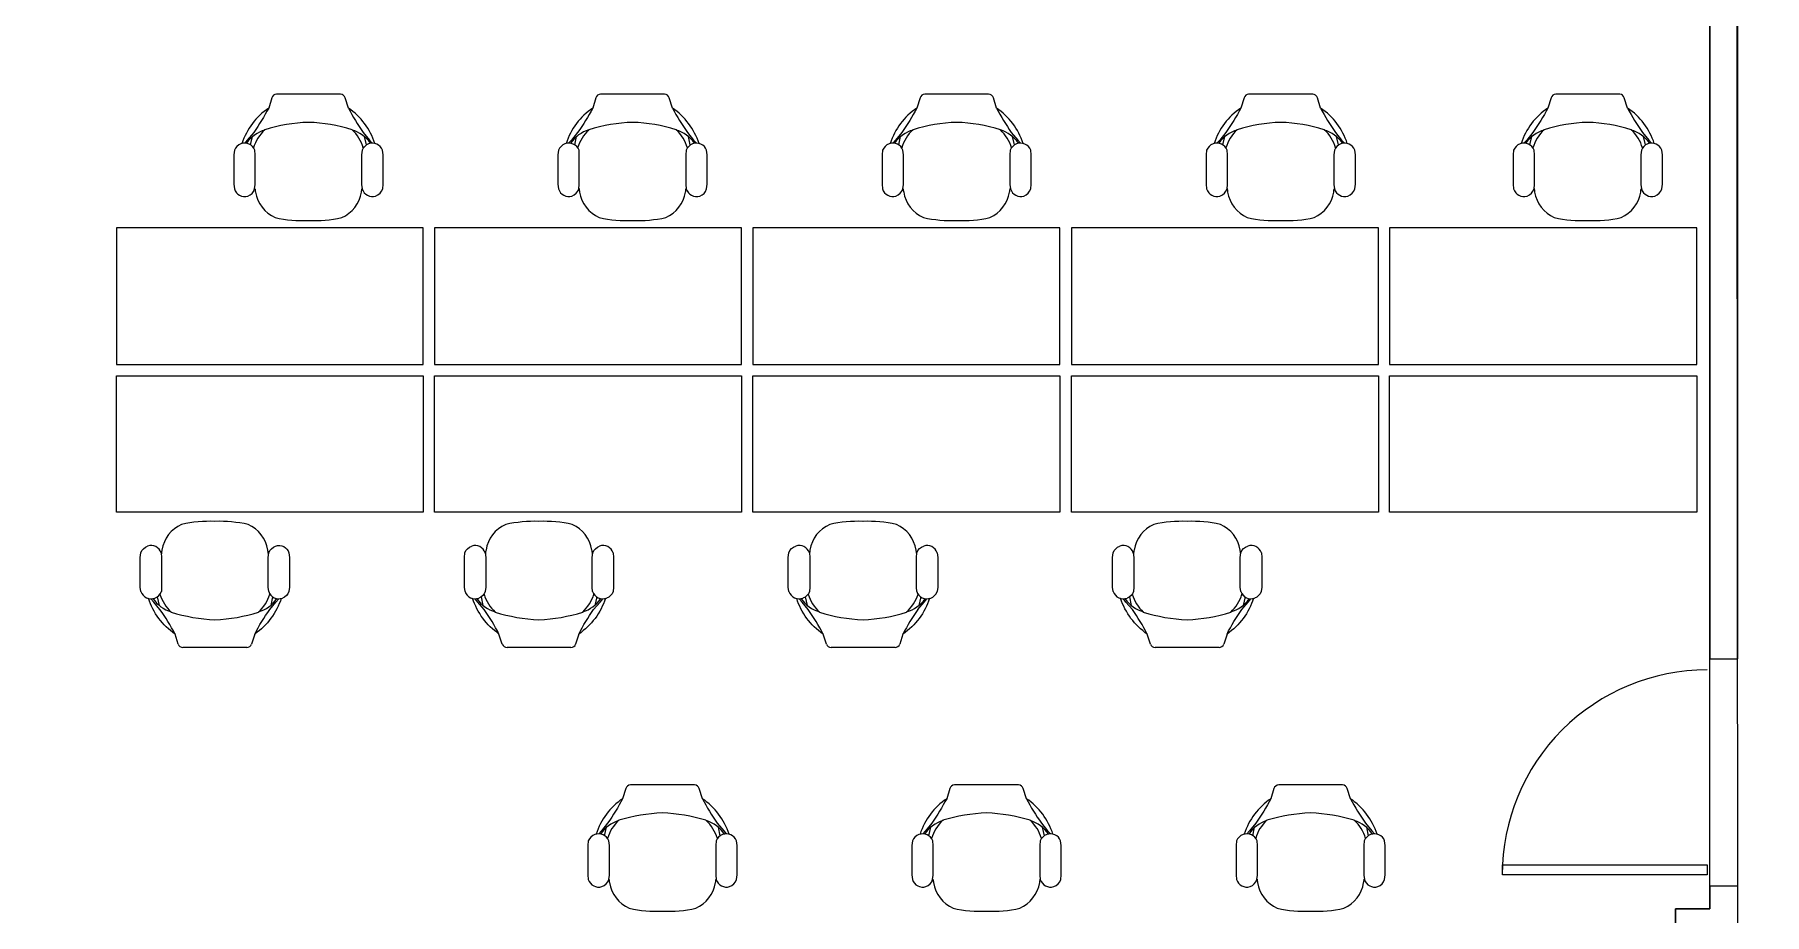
# Model space of a CAD drawing. Header units: inches. Extents: x 0 to 165, y 0 to 113.
# Drawn here: x 96.43 to 121.79, y 45.61 to 58.5 of the extents above; entities that cross this region are included whole.
import ezdxf

# ---------------------------------------------------------------- set-up
doc = ezdxf.new("R2010")
doc.units = ezdxf.units.IN
doc.header["$MEASUREMENT"] = 0
for name, color, linetype in [('COE', 2, 'Continuous'), ('Furnishings', 7, 'Continuous'), ('IntDoorsWindows', 4, 'Continuous'), ('IntWalls', 5, 'Continuous')]:
    doc.layers.add(name, color=color, linetype=linetype)

msp = doc.modelspace()

# ---------------------------------------------------------------- linework, layer by layer
at = {"layer": 'COE'}
for points in [[(89.7, 97.98), (125.427, 97.98), (125.427, 96.419), (127.255, 96.419), (127.255, 22.914), (125.427, 22.914), (125.427, 21.357), (89.617, 21.357), (89.617, 26.496), (88.95, 26.496), (88.95, 30.445), (93.216, 30.445), (97.807, 25.85), (116.764, 25.85), (120.89, 29.975), (120.89, 45.28), (121.396, 45.28), (121.363, 88.884), (117.394, 92.854), (94.06, 92.862), (94.06, 89.671), (89.7, 89.671)], [(94.253, 63.973), (94.253, 61.001), (91.421, 61.001), (91.421, 46.552), (94.361, 46.552), (94.361, 29.872), (97.778, 26.455), (104.238, 26.455), (104.238, 43.353), (120.486, 43.353), (120.486, 45.688), (120.988, 45.688), (120.988, 63.973)]]:
    msp.add_lwpolyline(points, close=True, dxfattribs=at)
at = {"layer": 'Furnishings'}
for points in [[(99.907, 57.571), (99.862, 57.423, 0.166352), (99.47, 56.904)], [(101.418, 56.904, 0.166987), (101.031, 57.423), (100.981, 57.571)], [(104.658, 57.571), (104.613, 57.423, 0.166353), (104.222, 56.904)], [(106.17, 56.904, 0.163164), (105.782, 57.423), (105.733, 57.571)], [(109.41, 57.571), (109.361, 57.423, 0.166985), (108.974, 56.904)], [(110.921, 56.904, 0.166354), (110.53, 57.423), (110.485, 57.571)], [(114.162, 57.571), (114.112, 57.423, 0.166354), (113.721, 56.904)], [(115.673, 56.904, 0.16635), (115.282, 57.423), (115.236, 57.571)], [(118.662, 57.571), (118.613, 57.423, 0.166354), (118.221, 56.904)], [(120.173, 56.904, 0.166354), (119.782, 57.423), (119.733, 57.571)], [(99.862, 57.423, -0.026513), (99.643, 57.064), (99.549, 56.953), (99.512, 56.908)], [(101.031, 57.423, 0.039099), (101.249, 57.064), (101.34, 56.953), (101.381, 56.908)], [(104.613, 57.423, -0.032628), (104.391, 57.064), (104.3, 56.953), (104.259, 56.908)], [(105.782, 57.423, 0.039099), (106.001, 57.064), (106.091, 56.953), (106.132, 56.908)], [(109.361, 57.423, -0.039118), (109.142, 57.064), (109.052, 56.953), (109.011, 56.908)], [(110.53, 57.423, 0.026523), (110.748, 57.064), (110.843, 56.953), (110.884, 56.908)], [(114.112, 57.423, -0.03283), (113.894, 57.064), (113.803, 56.953), (113.762, 56.908)], [(115.282, 57.423, 0.03279), (115.5, 57.064), (115.59, 56.953), (115.632, 56.908)], [(118.613, 57.423, -0.032849), (118.394, 57.064), (118.304, 56.953), (118.263, 56.908)], [(119.782, 57.423, 0.032849), (120, 57.064), (120.091, 56.953), (120.132, 56.908)], [(101.249, 56.838, 0.143282), (101.084, 57.105, 0.068256), (100.446, 57.213, 0.067047), (99.804, 57.105, 0.133996), (99.639, 56.838)], [(106.001, 56.838, 0.143258), (105.836, 57.105, 0.067465), (105.198, 57.213, 0.067048), (104.555, 57.105, 0.160865), (104.288, 56.908)], [(110.752, 56.838, 0.126438), (110.588, 57.105, 0.067048), (109.945, 57.213, 0.067471), (109.307, 57.105, 0.143292), (109.142, 56.838)], [(115.5, 56.838, 0.143266), (115.335, 57.105, 0.068261), (114.697, 57.213, 0.068253), (114.059, 57.105, 0.143272), (113.894, 56.838)], [(120, 56.838, 0.143243), (119.835, 57.105, 0.068255), (119.197, 57.213, 0.068253), (118.559, 57.105, 0.143243), (118.394, 56.838)], [(99.454, 56.9, 0.195633), (99.359, 56.805), (99.351, 56.735), (99.351, 56.307), (99.359, 56.237)], [(101.43, 56.134, 0.240016), (101.533, 56.237), (101.541, 56.307), (101.541, 56.735), (101.529, 56.805)], [(104.308, 56.134, 0.229287), (104.407, 56.237), (104.415, 56.303), (104.415, 56.739), (104.411, 56.805, 0.402614), (104.205, 56.9)], [(109.056, 56.134, 0.240063), (109.159, 56.237), (109.167, 56.303), (109.167, 56.739), (109.159, 56.805)], [(110.933, 56.134, 0.229287), (111.032, 56.237), (111.041, 56.307), (111.041, 56.735), (111.032, 56.805, 0.402619), (110.826, 56.9, 0.195647), (110.732, 56.805), (110.728, 56.739), (110.728, 56.303), (110.736, 56.237)], [(113.705, 56.9, 0.195633), (113.61, 56.805), (113.602, 56.735), (113.602, 56.307), (113.61, 56.237)], [(113.807, 56.134, 0.240031), (113.91, 56.237), (113.919, 56.303), (113.919, 56.739), (113.91, 56.805)], [(115.681, 56.134, 0.240063), (115.784, 56.237), (115.792, 56.307), (115.792, 56.735), (115.784, 56.805, 0.402625), (115.578, 56.9)], [(118.205, 56.9, 0.195671), (118.11, 56.805), (118.102, 56.735), (118.102, 56.307), (118.11, 56.237)], [(118.308, 56.134, 0.239984), (118.411, 56.237), (118.419, 56.303), (118.419, 56.739), (118.411, 56.805)], [(120.181, 56.134, 0.240001), (120.284, 56.237), (120.293, 56.307), (120.293, 56.735), (120.284, 56.805, 0.402605), (120.078, 56.9)], [(99.668, 56.191, 0.246963), (99.956, 55.817, 0.063099), (100.446, 55.776, 0.06363), (100.932, 55.817, 0.250743), (101.224, 56.191)], [(109.459, 55.817, 0.063098), (109.945, 55.776, 0.063098), (110.435, 55.817, 0.246914), (110.723, 56.191)], [(113.919, 56.191, 0.246914), (114.207, 55.817, 0.063098), (114.697, 55.776, 0.063099), (115.187, 55.817, 0.246979), (115.475, 56.191)], [(118.419, 56.191, 0.246926), (118.707, 55.817, 0.063101), (119.197, 55.776, 0.063101), (119.687, 55.817, 0.246958), (119.975, 56.191)], [(104.708, 55.817, 0.0631), (105.198, 55.776, 0.063098), (105.684, 55.817)], [(99.849, 50.946, 0.260102), (99.561, 51.32, 0.063004), (99.075, 51.366, 0.06306), (98.585, 51.32)], [(104.313, 51.32, 0.063057), (103.823, 51.366, 0.063005), (103.337, 51.32, 0.260094), (103.048, 50.946)], [(113.812, 51.32, 0.063593), (113.326, 51.366, 0.063057), (112.836, 51.32)], [(97.988, 50.336), (97.98, 50.402), (97.98, 50.835), (97.988, 50.905, -0.218711), (98.087, 51.003)], [(99.862, 50.336), (99.853, 50.402), (99.853, 50.835), (99.862, 50.905, -0.229264), (99.964, 51.003, -0.432223), (100.158, 50.905), (100.166, 50.835), (100.166, 50.402), (100.158, 50.336, -0.228269), (100.063, 50.242)], [(102.74, 50.336), (102.731, 50.402), (102.731, 50.835), (102.736, 50.905, -0.22932), (102.838, 51.003)], [(104.609, 50.336), (104.605, 50.402), (104.605, 50.835), (104.613, 50.905, -0.218711), (104.712, 51.003)], [(107.487, 50.336), (107.479, 50.402), (107.479, 50.835), (107.487, 50.905, -0.22928), (107.59, 51.003)], [(109.361, 50.336), (109.356, 50.402), (109.356, 50.835), (109.361, 50.905, -0.229312), (109.464, 51.003)], [(112.239, 50.336), (112.23, 50.402), (112.23, 50.835), (112.239, 50.905, -0.218743), (112.338, 51.003)], [(114.112, 50.336), (114.104, 50.402), (114.104, 50.835), (114.112, 50.905, -0.229296), (114.215, 51.003)], [(103.036, 50.905), (103.044, 50.835), (103.044, 50.402), (103.036, 50.336, -0.228302), (102.941, 50.242)], [(104.91, 50.905), (104.918, 50.835), (104.918, 50.402), (104.91, 50.336, -0.228225), (104.815, 50.242)], [(107.788, 50.905), (107.796, 50.835), (107.796, 50.402), (107.788, 50.336, -0.228269), (107.693, 50.242)], [(112.535, 50.905), (112.543, 50.835), (112.543, 50.402), (112.539, 50.336, -0.228253), (112.445, 50.242)], [(114.413, 50.905), (114.421, 50.835), (114.421, 50.402), (114.409, 50.336, -0.228202), (114.314, 50.242)], [(98.536, 49.566), (98.49, 49.715, -0.165515), (98.099, 50.238)], [(98.49, 49.715, 0.036481), (98.268, 50.073), (98.177, 50.184), (98.136, 50.229)], [(98.268, 50.299, 0.122579), (98.433, 50.036, 0.066981), (99.075, 49.925, 0.067398), (99.713, 50.036, 0.139535), (99.878, 50.299)], [(100.047, 50.238, -0.162323), (99.66, 49.715), (99.61, 49.566)], [(99.66, 49.715, -0.042927), (99.878, 50.073), (99.969, 50.184), (100.01, 50.229)], [(103.287, 49.566), (103.238, 49.715, -0.162315), (102.851, 50.238)], [(103.238, 49.715, 0.042927), (103.02, 50.073), (102.929, 50.184), (102.888, 50.229)], [(103.02, 50.299, 0.139559), (103.184, 50.036, 0.067401), (103.823, 49.925, 0.066979), (104.465, 50.036, 0.122551), (104.63, 50.299)], [(104.798, 50.238, -0.16552), (104.407, 49.715), (104.362, 49.566)], [(104.407, 49.715, -0.030354), (104.625, 50.073), (104.72, 50.184), (104.761, 50.229)], [(108.039, 49.566), (107.989, 49.715, -0.169941), (107.602, 50.238)], [(107.771, 50.299, 0.139523), (107.936, 50.036, 0.068212), (108.574, 49.925, 0.068218), (109.212, 50.036, 0.130123), (109.381, 50.299)], [(109.55, 50.238, -0.165525), (109.159, 49.715), (109.114, 49.566)], [(112.786, 49.566), (112.741, 49.715, -0.165512), (112.35, 50.238)], [(112.741, 49.715, 0.030335), (112.523, 50.073), (112.428, 50.184), (112.391, 50.229)], [(112.519, 50.299, 0.130094), (112.683, 50.036, 0.066978), (113.326, 49.925, 0.068215), (113.964, 50.036, 0.139538), (114.129, 50.299)], [(114.297, 50.238, -0.16616), (113.91, 49.715), (113.861, 49.566)], [(113.91, 49.715, -0.042908), (114.129, 50.073), (114.219, 50.184), (114.26, 50.229)], [(105.099, 47.45), (105.05, 47.302, 0.170809), (104.663, 46.783)], [(106.61, 46.783, 0.166349), (106.219, 47.302), (106.174, 47.45)], [(109.846, 47.45), (109.801, 47.302, 0.166349), (109.41, 46.783)], [(111.358, 46.783, 0.16696), (110.971, 47.302), (110.921, 47.45)], [(114.598, 47.45), (114.553, 47.302, 0.166351), (114.162, 46.783)], [(116.109, 46.783, 0.166337), (115.718, 47.302), (115.673, 47.45)], [(105.05, 47.302, -0.032807), (104.831, 46.944), (104.741, 46.832), (104.7, 46.787)], [(106.219, 47.302, 0.032807), (106.437, 46.944), (106.532, 46.832), (106.569, 46.787)], [(109.801, 47.302, -0.026528), (109.583, 46.944), (109.488, 46.832), (109.451, 46.787)], [(110.971, 47.302, 0.039106), (111.189, 46.944), (111.279, 46.832), (111.32, 46.787)], [(114.553, 47.302, -0.032644), (114.33, 46.944), (114.24, 46.832), (114.199, 46.787)], [(115.718, 47.302, 0.032644), (115.94, 46.944), (116.031, 46.832), (116.072, 46.787)], [(106.441, 46.717, 0.133996), (106.272, 46.985, 0.063557), (105.634, 47.092, 0.063558), (104.996, 46.985, 0.143282), (104.831, 46.717)], [(111.189, 46.717, 0.143272), (111.024, 46.985, 0.063555), (110.386, 47.092, 0.062375), (109.743, 46.985, 0.134048), (109.579, 46.717)], [(115.94, 46.717, 0.143266), (115.776, 46.985, 0.06238), (115.133, 47.092, 0.062769), (114.495, 46.985, 0.143266), (114.33, 46.717)], [(104.745, 46.013, 0.240023), (104.848, 46.116), (104.856, 46.182), (104.856, 46.618), (104.848, 46.684)], [(106.618, 46.013, 0.240007), (106.721, 46.116), (106.729, 46.186), (106.729, 46.614), (106.721, 46.684)], [(111.37, 46.013, 0.240039), (111.473, 46.116), (111.481, 46.186), (111.481, 46.614), (111.469, 46.684, 0.431089), (111.267, 46.775)], [(114.248, 46.013, 0.229231), (114.347, 46.116), (114.355, 46.182), (114.355, 46.618), (114.351, 46.684)], [(114.359, 46.071, 0.256097), (114.647, 45.696, 0.069427), (115.133, 45.655, 0.069377), (115.623, 45.696, 0.256097), (115.912, 46.071)], [(105.148, 45.696, 0.070499), (105.634, 45.655, 0.069377), (106.124, 45.696)], [(109.896, 45.696, 0.069377), (110.386, 45.655, 0.069958), (110.872, 45.696)]]:
    msp.add_lwpolyline(points, format="xyb", dxfattribs=at)
for points in [[(100.916, 57.624), (100.446, 57.624), (99.977, 57.624)], [(105.663, 57.624), (105.198, 57.624), (104.728, 57.624)], [(110.415, 57.624), (109.945, 57.624), (109.48, 57.624)], [(115.166, 57.624), (114.697, 57.624), (114.227, 57.624)], [(119.667, 57.624), (119.197, 57.624), (118.728, 57.624)], [(99.598, 56.883), (99.627, 57.007)], [(99.643, 56.854), (99.631, 56.85)], [(99.656, 56.237), (99.664, 56.303), (99.664, 56.739), (99.66, 56.805)], [(101.233, 56.805), (101.224, 56.739), (101.224, 56.303), (101.233, 56.237)], [(101.245, 56.854), (101.261, 56.85)], [(101.294, 56.883), (101.266, 57.007)], [(104.111, 56.805), (104.103, 56.735), (104.103, 56.307), (104.111, 56.237)], [(104.35, 56.883), (104.374, 57.007)], [(104.395, 56.854), (104.383, 56.85)], [(105.984, 56.805), (105.976, 56.739), (105.976, 56.303), (105.984, 56.237)], [(105.997, 56.854), (106.009, 56.85)], [(106.042, 56.883), (106.017, 57.007)], [(106.281, 56.237), (106.289, 56.307), (106.289, 56.735), (106.281, 56.805)], [(108.862, 56.805), (108.854, 56.735), (108.854, 56.307), (108.858, 56.237)], [(109.097, 56.883), (109.126, 57.007)], [(109.146, 56.854), (109.134, 56.85)], [(110.748, 56.854), (110.761, 56.85)], [(110.793, 56.883), (110.765, 57.007)], [(113.849, 56.883), (113.877, 57.007)], [(113.898, 56.854), (113.882, 56.85)], [(115.483, 56.805), (115.475, 56.739), (115.475, 56.303), (115.483, 56.237)], [(115.496, 56.854), (115.512, 56.85)], [(115.545, 56.883), (115.516, 57.007)], [(118.349, 56.883), (118.378, 57.007)], [(118.398, 56.854), (118.382, 56.85)], [(119.984, 56.805), (119.975, 56.739), (119.975, 56.303), (119.984, 56.237)], [(119.996, 56.854), (120.013, 56.85)], [(120.045, 56.883), (120.017, 57.007)], [(98.285, 50.905), (98.293, 50.835), (98.293, 50.402), (98.289, 50.336)], [(109.661, 50.905), (109.669, 50.835), (109.669, 50.402), (109.661, 50.336)], [(98.227, 50.258), (98.256, 50.135)], [(98.272, 50.287), (98.26, 50.287)], [(99.874, 50.287), (99.886, 50.287)], [(99.919, 50.258), (99.894, 50.135)], [(102.978, 50.258), (103.003, 50.135)], [(103.024, 50.287), (103.011, 50.287)], [(104.625, 50.287), (104.638, 50.287)], [(104.671, 50.258), (104.642, 50.135)], [(107.771, 50.073), (107.681, 50.184), (107.639, 50.229)], [(107.726, 50.258), (107.755, 50.135)], [(107.775, 50.287), (107.759, 50.287)], [(109.373, 50.287), (109.389, 50.287)], [(109.377, 50.073), (109.472, 50.184), (109.509, 50.229)], [(109.422, 50.258), (109.394, 50.135)], [(112.478, 50.258), (112.506, 50.135)], [(112.523, 50.287), (112.51, 50.287)], [(114.125, 50.287), (114.137, 50.287)], [(114.174, 50.258), (114.145, 50.135)], [(99.54, 49.517), (99.075, 49.517), (98.606, 49.517)], [(104.292, 49.517), (103.823, 49.517), (103.357, 49.517)], [(109.044, 49.517), (108.574, 49.517), (108.105, 49.517)], [(113.795, 49.517), (113.326, 49.517), (112.856, 49.517)], [(106.104, 47.503), (105.634, 47.503), (105.165, 47.503)], [(110.855, 47.503), (110.386, 47.503), (109.916, 47.503)], [(115.603, 47.503), (115.133, 47.503), (114.668, 47.503)], [(104.547, 46.684), (104.539, 46.614), (104.539, 46.186), (104.547, 46.116)], [(104.786, 46.758), (104.815, 46.886)], [(104.835, 46.734), (104.819, 46.729)], [(106.421, 46.684), (106.417, 46.618), (106.417, 46.182), (106.421, 46.116)], [(106.433, 46.734), (106.45, 46.729)], [(106.482, 46.758), (106.454, 46.886)], [(109.299, 46.684), (109.291, 46.614), (109.291, 46.186), (109.299, 46.116)], [(109.538, 46.758), (109.566, 46.886)], [(109.583, 46.734), (109.571, 46.729)], [(109.595, 46.116), (109.604, 46.182), (109.604, 46.618), (109.599, 46.684)], [(111.172, 46.684), (111.164, 46.618), (111.164, 46.182), (111.172, 46.116)], [(111.185, 46.734), (111.197, 46.729)], [(111.234, 46.758), (111.205, 46.886)], [(114.05, 46.684), (114.042, 46.614), (114.042, 46.186), (114.05, 46.116)], [(114.289, 46.758), (114.314, 46.886)], [(114.335, 46.734), (114.322, 46.729)], [(115.92, 46.684), (115.916, 46.618), (115.916, 46.182), (115.924, 46.116)], [(115.936, 46.734), (115.949, 46.729)], [(115.982, 46.758), (115.957, 46.886)], [(116.22, 46.116), (116.229, 46.186), (116.229, 46.614), (116.22, 46.684)]]:
    msp.add_lwpolyline(points, dxfattribs=at)
for points in [[(99.75, 53.667), (102.126, 53.667), (102.126, 55.668), (97.63, 55.668), (97.63, 53.667)], [(104.42, 53.667), (106.795, 53.667), (106.795, 55.668), (102.295, 55.668), (102.295, 53.667)], [(109.085, 53.667), (111.46, 53.667), (111.46, 55.668), (106.96, 55.668), (106.96, 53.667)], [(113.754, 53.667), (116.13, 53.667), (116.13, 55.668), (111.629, 55.668), (111.629, 53.667)], [(118.419, 53.667), (120.795, 53.667), (120.795, 55.668), (116.294, 55.668), (116.294, 53.667)], [(99.75, 53.499), (102.126, 53.499), (102.126, 51.502), (97.63, 51.502), (97.63, 53.499)], [(104.42, 53.499), (106.795, 53.499), (106.795, 51.502), (102.295, 51.502), (102.295, 53.499)], [(109.085, 53.499), (111.46, 53.499), (111.46, 51.502), (106.96, 51.502), (106.96, 53.499)], [(113.754, 53.499), (116.13, 53.499), (116.13, 51.502), (111.629, 51.502), (111.629, 53.499)], [(118.419, 53.499), (120.795, 53.499), (120.795, 51.502), (116.294, 51.502), (116.294, 53.499)]]:
    msp.add_lwpolyline(points, close=True, dxfattribs=at)
for centre, radius, start, end in [((99.958, 56.603), 0.52, 106.7554, 144.1555), ((100.934, 56.603), 0.52, 35.8464, 73.2427), ((109.457, 56.603), 0.52, 106.7557, 144.1527), ((110.428, 56.599), 0.527, 35.8555, 72.4074), ((114.209, 56.603), 0.52, 106.7601, 144.1508), ((115.185, 56.603), 0.52, 35.8454, 73.2462), ((118.709, 56.603), 0.52, 106.7601, 144.1508), ((119.685, 56.603), 0.52, 35.8473, 73.2417), ((108.64, 49.408), 1.959, 77.5021, 91.9351), ((98.578, 50.523), 0.504, 215.0063, 253.2554), ((104.32, 50.523), 0.504, 286.745, 324.9947), ((108.073, 50.52), 0.499, 215.0058, 254.0819), ((109.076, 50.519), 0.499, 285.9133, 324.9951), ((112.824, 50.519), 0.499, 215.003, 254.086), ((113.827, 50.519), 0.499, 285.9165, 324.997), ((105.141, 46.496), 0.506, 106.6256, 145.4292), ((106.128, 46.496), 0.506, 34.5708, 73.3744), ((109.892, 46.496), 0.506, 106.6239, 145.4282), ((110.879, 46.496), 0.506, 34.5737, 73.3716), ((114.649, 46.493), 0.512, 107.4658, 145.4204), ((115.622, 46.493), 0.512, 34.5796, 72.5342)]:
    msp.add_arc(centre, radius, start, end, dxfattribs=at)
for points in [[(99.977, 57.624), (99.944, 57.624), (99.915, 57.604), (99.907, 57.571)], [(100.981, 57.571), (100.973, 57.604), (100.944, 57.624), (100.916, 57.624)], [(104.728, 57.624), (104.695, 57.624), (104.667, 57.604), (104.658, 57.571)], [(105.733, 57.571), (105.725, 57.604), (105.696, 57.624), (105.663, 57.624)], [(109.48, 57.624), (109.447, 57.624), (109.418, 57.604), (109.41, 57.571)], [(110.485, 57.571), (110.476, 57.604), (110.448, 57.624), (110.415, 57.624)], [(114.227, 57.624), (114.195, 57.624), (114.17, 57.604), (114.162, 57.571)], [(115.236, 57.571), (115.224, 57.604), (115.199, 57.624), (115.166, 57.624)], [(118.728, 57.624), (118.695, 57.624), (118.67, 57.604), (118.662, 57.571)], [(119.733, 57.571), (119.724, 57.604), (119.7, 57.624), (119.667, 57.624)], [(104.555, 57.101), (104.477, 57.031), (104.424, 56.941), (104.391, 56.838)], [(106.104, 56.908), (106.042, 56.998), (105.943, 57.068), (105.836, 57.101)], [(99.66, 56.805), (99.631, 56.887), (99.536, 56.928), (99.454, 56.9)], [(101.327, 56.9), (101.282, 56.883), (101.249, 56.846), (101.233, 56.805)], [(101.529, 56.805), (101.5, 56.887), (101.41, 56.928), (101.327, 56.9)], [(104.205, 56.9), (104.16, 56.883), (104.127, 56.846), (104.111, 56.805)], [(106.075, 56.9), (106.034, 56.883), (105.997, 56.846), (105.984, 56.805)], [(106.281, 56.805), (106.252, 56.887), (106.157, 56.928), (106.075, 56.9)], [(108.957, 56.9), (108.912, 56.883), (108.879, 56.846), (108.862, 56.805)], [(109.159, 56.805), (109.13, 56.887), (109.039, 56.928), (108.957, 56.9)], [(113.91, 56.805), (113.882, 56.887), (113.787, 56.928), (113.705, 56.9)], [(115.578, 56.9), (115.533, 56.883), (115.5, 56.846), (115.483, 56.805)], [(118.411, 56.805), (118.382, 56.887), (118.287, 56.928), (118.205, 56.9)], [(120.078, 56.9), (120.033, 56.883), (120, 56.846), (119.984, 56.805)], [(99.359, 56.237), (99.384, 56.154), (99.474, 56.109), (99.557, 56.134)], [(99.557, 56.134), (99.606, 56.15), (99.643, 56.187), (99.656, 56.237)], [(99.66, 56.245), (99.664, 56.228), (99.664, 56.208), (99.668, 56.191)], [(101.224, 56.191), (101.224, 56.208), (101.229, 56.228), (101.233, 56.245)], [(101.233, 56.237), (101.261, 56.154), (101.348, 56.109), (101.43, 56.134)], [(104.111, 56.237), (104.135, 56.154), (104.226, 56.109), (104.308, 56.134)], [(104.411, 56.245), (104.411, 56.228), (104.415, 56.208), (104.42, 56.191)], [(104.42, 56.191), (104.444, 56.027), (104.555, 55.887), (104.708, 55.817)], [(105.684, 55.817), (105.836, 55.887), (105.947, 56.027), (105.972, 56.191)], [(105.972, 56.191), (105.976, 56.208), (105.98, 56.228), (105.98, 56.245)], [(105.984, 56.237), (106.009, 56.154), (106.1, 56.109), (106.182, 56.134)], [(106.182, 56.134), (106.231, 56.15), (106.268, 56.187), (106.281, 56.237)], [(108.858, 56.237), (108.887, 56.154), (108.974, 56.109), (109.056, 56.134)], [(109.159, 56.245), (109.163, 56.228), (109.167, 56.208), (109.171, 56.191)], [(109.171, 56.191), (109.196, 56.027), (109.307, 55.887), (109.459, 55.817)], [(110.723, 56.191), (110.728, 56.208), (110.728, 56.228), (110.732, 56.245)], [(110.736, 56.237), (110.761, 56.154), (110.851, 56.109), (110.933, 56.134)], [(113.61, 56.237), (113.639, 56.154), (113.725, 56.109), (113.807, 56.134)], [(113.91, 56.245), (113.915, 56.228), (113.919, 56.208), (113.919, 56.191)], [(115.475, 56.191), (115.475, 56.208), (115.479, 56.228), (115.483, 56.245)], [(115.483, 56.237), (115.512, 56.154), (115.599, 56.109), (115.681, 56.134)], [(118.11, 56.237), (118.139, 56.154), (118.226, 56.109), (118.308, 56.134)], [(118.411, 56.245), (118.415, 56.228), (118.419, 56.208), (118.419, 56.191)], [(119.975, 56.191), (119.975, 56.208), (119.98, 56.228), (119.984, 56.245)], [(119.984, 56.237), (120.013, 56.154), (120.099, 56.109), (120.181, 56.134)], [(98.585, 51.32), (98.433, 51.255), (98.326, 51.115), (98.297, 50.946)], [(104.601, 50.946), (104.572, 51.115), (104.465, 51.255), (104.313, 51.32)], [(108.088, 51.32), (107.932, 51.255), (107.825, 51.115), (107.796, 50.946)], [(108.574, 51.366), (108.409, 51.37), (108.245, 51.357), (108.088, 51.32)], [(109.352, 50.946), (109.324, 51.115), (109.216, 51.255), (109.064, 51.32)], [(112.836, 51.32), (112.683, 51.255), (112.576, 51.115), (112.548, 50.946)], [(114.104, 50.946), (114.075, 51.115), (113.968, 51.255), (113.812, 51.32)], [(98.285, 50.905), (98.26, 50.987), (98.169, 51.032), (98.087, 51.003)], [(103.036, 50.905), (103.007, 50.987), (102.921, 51.032), (102.838, 51.003)], [(104.91, 50.905), (104.885, 50.987), (104.794, 51.032), (104.712, 51.003)], [(107.788, 50.905), (107.759, 50.987), (107.672, 51.032), (107.59, 51.003)], [(109.661, 50.905), (109.632, 50.987), (109.546, 51.032), (109.464, 51.003)], [(112.535, 50.905), (112.51, 50.987), (112.42, 51.032), (112.338, 51.003)], [(114.413, 50.905), (114.384, 50.987), (114.297, 51.032), (114.215, 51.003)], [(98.297, 50.946), (98.293, 50.929), (98.289, 50.913), (98.289, 50.892)], [(99.857, 50.892), (99.857, 50.913), (99.853, 50.929), (99.849, 50.946)], [(103.048, 50.946), (103.044, 50.929), (103.04, 50.913), (103.04, 50.892)], [(104.609, 50.892), (104.605, 50.913), (104.605, 50.929), (104.601, 50.946)], [(107.796, 50.946), (107.796, 50.929), (107.792, 50.913), (107.788, 50.892)], [(109.361, 50.892), (109.356, 50.913), (109.356, 50.929), (109.352, 50.946)], [(112.548, 50.946), (112.543, 50.929), (112.543, 50.913), (112.539, 50.892)], [(114.112, 50.892), (114.108, 50.913), (114.104, 50.929), (114.104, 50.946)], [(97.988, 50.336), (98.017, 50.254), (98.112, 50.209), (98.194, 50.242)], [(98.194, 50.242), (98.235, 50.258), (98.272, 50.291), (98.289, 50.336)], [(99.713, 50.04), (99.82, 50.073), (99.919, 50.139), (99.981, 50.233)], [(99.862, 50.336), (99.89, 50.254), (99.981, 50.209), (100.063, 50.242)], [(102.74, 50.336), (102.768, 50.254), (102.859, 50.209), (102.941, 50.242)], [(102.913, 50.233), (102.978, 50.139), (103.077, 50.073), (103.184, 50.04)], [(104.609, 50.336), (104.642, 50.254), (104.733, 50.209), (104.815, 50.242)], [(107.487, 50.336), (107.52, 50.254), (107.611, 50.209), (107.693, 50.242)], [(109.361, 50.336), (109.389, 50.254), (109.484, 50.209), (109.566, 50.242)], [(109.566, 50.242), (109.608, 50.258), (109.645, 50.291), (109.661, 50.336)], [(112.239, 50.336), (112.272, 50.254), (112.362, 50.209), (112.445, 50.242)], [(114.112, 50.336), (114.141, 50.254), (114.232, 50.209), (114.314, 50.242)], [(107.989, 49.715), (107.924, 49.838), (107.854, 49.962), (107.771, 50.073)], [(109.377, 50.073), (109.295, 49.962), (109.225, 49.838), (109.159, 49.715)], [(98.536, 49.566), (98.544, 49.538), (98.573, 49.517), (98.606, 49.517)], [(99.54, 49.517), (99.573, 49.517), (99.602, 49.538), (99.61, 49.566)], [(103.287, 49.566), (103.296, 49.538), (103.324, 49.517), (103.357, 49.517)], [(104.292, 49.517), (104.325, 49.517), (104.354, 49.538), (104.362, 49.566)], [(108.039, 49.566), (108.047, 49.538), (108.076, 49.517), (108.105, 49.517)], [(109.044, 49.517), (109.076, 49.517), (109.101, 49.538), (109.114, 49.566)], [(112.786, 49.566), (112.795, 49.538), (112.823, 49.517), (112.856, 49.517)], [(113.795, 49.517), (113.824, 49.517), (113.853, 49.538), (113.861, 49.566)], [(105.165, 47.503), (105.136, 47.503), (105.107, 47.479), (105.099, 47.45)], [(106.174, 47.45), (106.161, 47.479), (106.137, 47.503), (106.104, 47.503)], [(109.916, 47.503), (109.883, 47.503), (109.855, 47.479), (109.846, 47.45)], [(110.921, 47.45), (110.913, 47.479), (110.884, 47.503), (110.855, 47.503)], [(114.668, 47.503), (114.635, 47.503), (114.606, 47.479), (114.598, 47.45)], [(115.673, 47.45), (115.664, 47.479), (115.636, 47.503), (115.603, 47.503)], [(104.642, 46.775), (104.601, 46.762), (104.564, 46.725), (104.547, 46.684)], [(104.848, 46.684), (104.819, 46.766), (104.724, 46.808), (104.642, 46.775)], [(106.515, 46.775), (106.47, 46.762), (106.437, 46.725), (106.421, 46.684)], [(106.721, 46.684), (106.688, 46.766), (106.598, 46.808), (106.515, 46.775)], [(109.394, 46.775), (109.348, 46.762), (109.315, 46.725), (109.299, 46.684)], [(109.599, 46.684), (109.566, 46.766), (109.476, 46.808), (109.394, 46.775)], [(111.267, 46.775), (111.222, 46.762), (111.189, 46.725), (111.172, 46.684)], [(114.145, 46.775), (114.1, 46.762), (114.067, 46.725), (114.05, 46.684)], [(114.351, 46.684), (114.318, 46.766), (114.227, 46.808), (114.145, 46.775)], [(116.014, 46.775), (115.973, 46.762), (115.936, 46.725), (115.92, 46.684)], [(116.22, 46.684), (116.191, 46.766), (116.097, 46.808), (116.014, 46.775)], [(104.547, 46.116), (104.576, 46.034), (104.663, 45.988), (104.745, 46.013)], [(104.848, 46.124), (104.852, 46.104), (104.856, 46.087), (104.856, 46.071)], [(104.856, 46.071), (104.885, 45.906), (104.992, 45.762), (105.148, 45.696)], [(106.124, 45.696), (106.277, 45.762), (106.384, 45.906), (106.412, 46.071)], [(106.412, 46.071), (106.417, 46.087), (106.417, 46.104), (106.421, 46.124)], [(106.421, 46.116), (106.45, 46.034), (106.536, 45.988), (106.618, 46.013)], [(109.299, 46.116), (109.324, 46.034), (109.414, 45.988), (109.496, 46.013)], [(109.496, 46.013), (109.542, 46.029), (109.583, 46.066), (109.595, 46.116)], [(109.599, 46.124), (109.604, 46.104), (109.604, 46.087), (109.608, 46.071)], [(109.608, 46.071), (109.636, 45.906), (109.743, 45.762), (109.896, 45.696)], [(110.872, 45.696), (111.028, 45.762), (111.135, 45.906), (111.164, 46.071)], [(111.164, 46.071), (111.164, 46.087), (111.168, 46.104), (111.172, 46.124)], [(111.172, 46.116), (111.201, 46.034), (111.288, 45.988), (111.37, 46.013)], [(114.05, 46.116), (114.075, 46.034), (114.166, 45.988), (114.248, 46.013)], [(114.351, 46.124), (114.351, 46.104), (114.355, 46.087), (114.359, 46.071)], [(115.912, 46.071), (115.916, 46.087), (115.92, 46.104), (115.92, 46.124)], [(115.924, 46.116), (115.949, 46.034), (116.039, 45.988), (116.121, 46.013)], [(116.121, 46.013), (116.167, 46.029), (116.208, 46.066), (116.22, 46.116)]]:
    msp.add_open_spline(points, degree=3, dxfattribs=at)
at = {"layer": 'IntDoorsWindows'}
msp.add_lwpolyline([(117.946, 46.186), (117.946, 46.334), (120.947, 46.334), (120.947, 46.186)], close=True, dxfattribs=at)
msp.add_arc((120.945, 46.188), 3, 89.9614, 180.0387, dxfattribs=at)
at = {"layer": 'IntWalls'}
for points in [[(120.988, 63.973), (120.988, 49.352), (121.396, 49.352), (121.396, 69.841), (121.363, 69.841)], [(121.396, 45.28), (121.396, 46.021), (120.988, 46.021), (120.988, 45.688), (120.486, 45.688), (120.486, 43.353)]]:
    msp.add_lwpolyline(points, dxfattribs=at)

doc.saveas('drawing.dxf')
